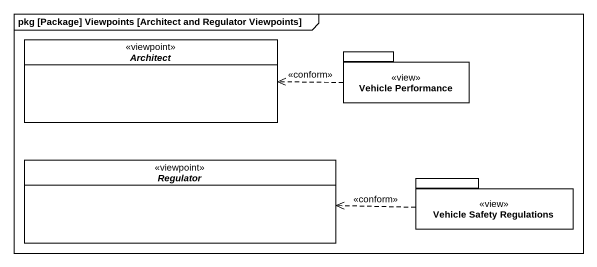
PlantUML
@startuml
mainframe pkg [Package] Viewpoints [Architect and Regulator Viewpoints]
hide circle
hide empty members
abstract class Architect <<viewpoint>> #FFFFFF
package "Vehicle Performance" as Vehicle_Performance <<view>> #FFFFFF {
}
abstract class Regulator <<viewpoint>> #FFFFFF
package "Vehicle Safety Regulations" as Vehicle_Safety_Regulations <<view>> #FFFFFF {
}
Vehicle_Performance .left.> Architect : <<conform>>
Vehicle_Safety_Regulations .left.> Regulator : <<conform>>
@enduml
